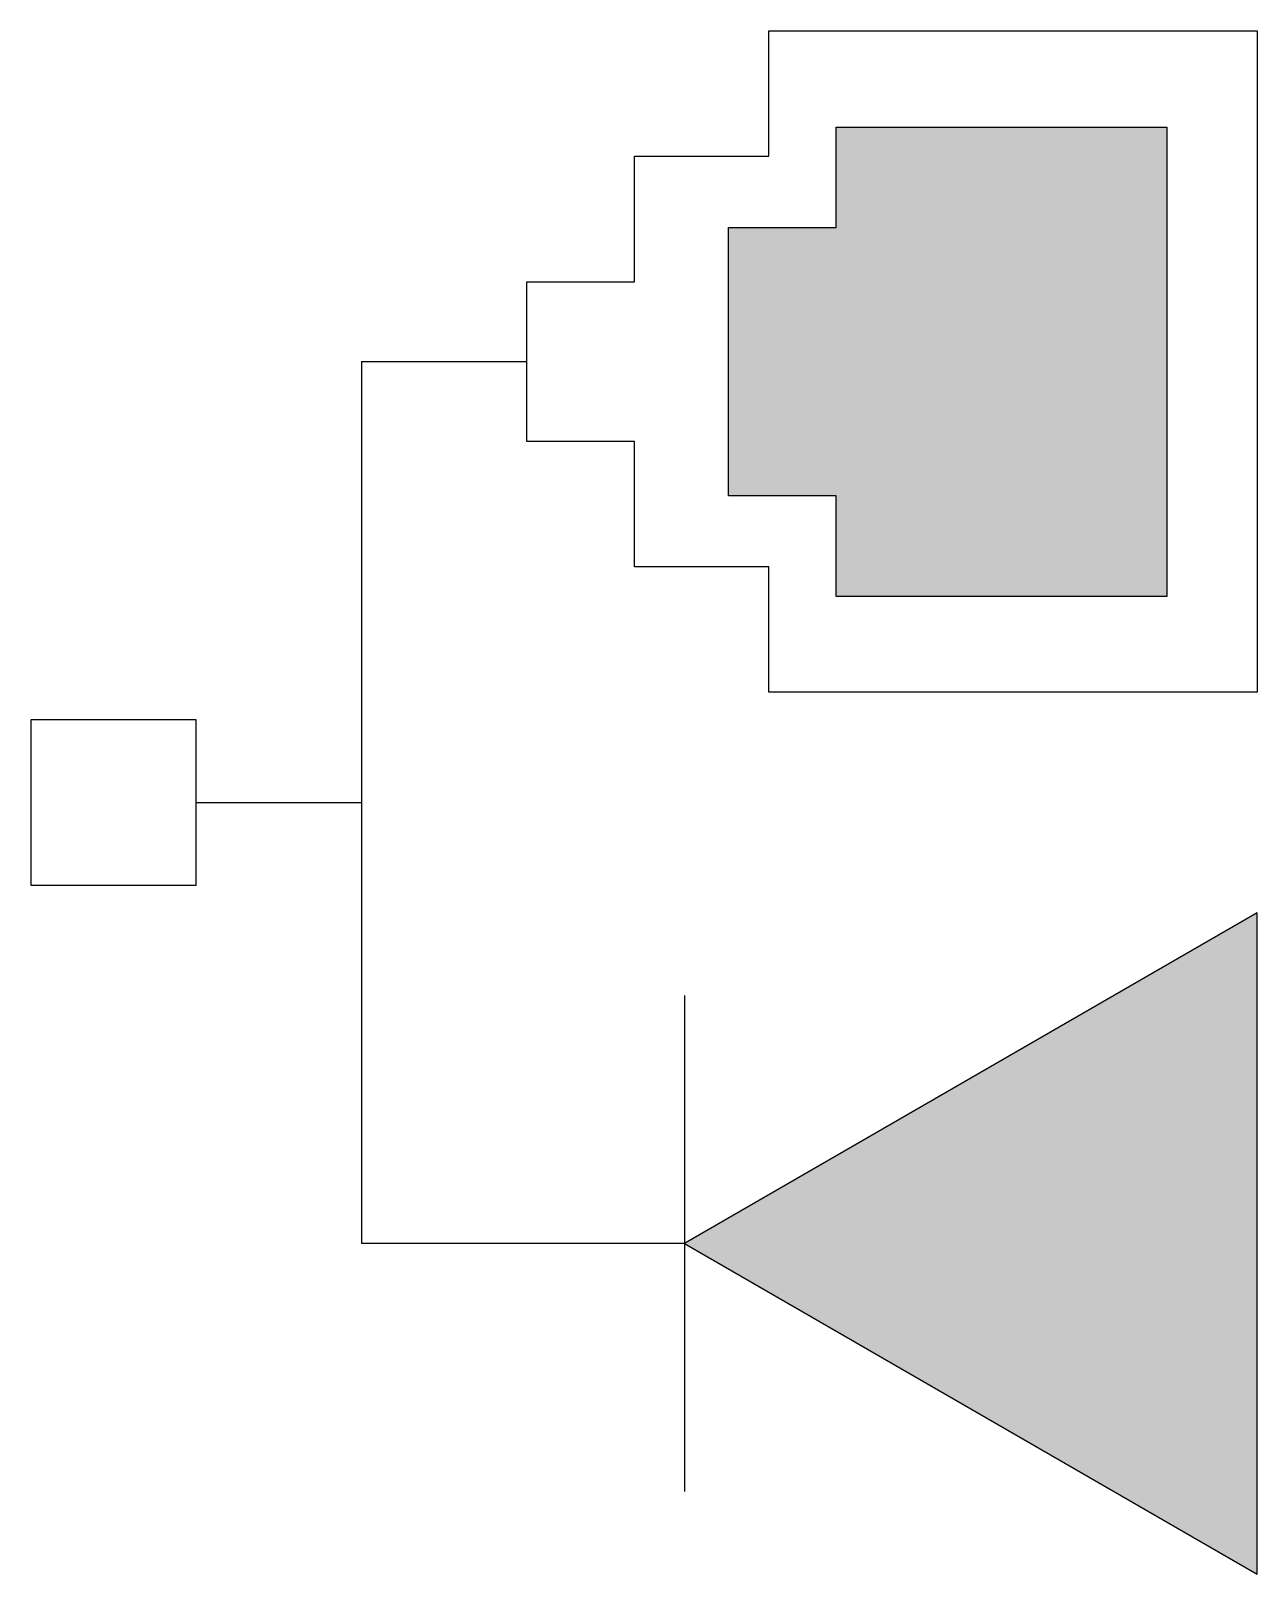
# Model space of a CAD drawing. Header units: millimetres. Extents: x -6082.188 to -6081.632, y -963.595 to -962.895.
import ezdxf

# ---------------------------------------------------------------- set-up
doc = ezdxf.new("R2010")
doc.units = ezdxf.units.MM
doc.layers.add('Tel_Símbolos', color=3, linetype='Continuous')

msp = doc.modelspace()

# ---------------------------------------------------------------- hatches: boundary and pattern name
at = {"layer": 'Tel_Símbolos'}
for points in [[(-6081.67314, -962.93833), (-6081.82311, -962.93833), (-6081.82311, -962.98385), (-6081.87191, -962.98385), (-6081.87191, -963.10561), (-6081.82311, -963.10561), (-6081.82311, -963.15113), (-6081.67314, -963.15113)], [(-6081.63216, -963.29464), (-6081.89197, -963.44464), (-6081.63216, -963.59464)]]:
    msp.add_hatch(color=1, dxfattribs=at).paths.add_polyline_path(points)

# ---------------------------------------------------------------- linework, layer by layer
at = {"layer": 'Tel_Símbolos', "color": 4}
for p, q in [((-6082.03842, -963.04464), (-6081.96342, -963.04464)), ((-6082.03842, -963.04464), (-6082.03842, -963.44464)), ((-6082.11342, -963.24464), (-6082.03842, -963.24464)), ((-6081.89197, -963.44464), (-6082.03842, -963.44464))]:
    msp.add_line(p, q, dxfattribs=at)
at = {"layer": 'Tel_Símbolos'}
msp.add_line((-6081.89197, -963.33214), (-6081.89197, -963.55714), dxfattribs=at)
for points in [[(-6081.91462, -963.13774), (-6081.91462, -963.08083), (-6081.96342, -963.08083), (-6081.96342, -963.00844), (-6081.91462, -963.00844), (-6081.91462, -962.95154), (-6081.85363, -962.95154), (-6081.85363, -962.89464), (-6081.63216, -962.89464), (-6081.63216, -963.19464), (-6081.85363, -963.19464), (-6081.85363, -963.13774)], [(-6081.63216, -963.29464), (-6081.89197, -963.44464), (-6081.63216, -963.59464)]]:
    msp.add_lwpolyline(points, close=True, dxfattribs=at)
at = {"layer": 'Tel_Símbolos', "color": 2}
for points in [[(-6081.87191, -962.98385), (-6081.82311, -962.98385), (-6081.82311, -962.93833), (-6081.67314, -962.93833), (-6081.67314, -963.15113), (-6081.82311, -963.15113), (-6081.82311, -963.10561), (-6081.87191, -963.10561)], [(-6082.18842, -963.28214), (-6082.11342, -963.28214), (-6082.11342, -963.20714), (-6082.18842, -963.20714)]]:
    msp.add_lwpolyline(points, close=True, dxfattribs=at)

doc.saveas('drawing.dxf')
